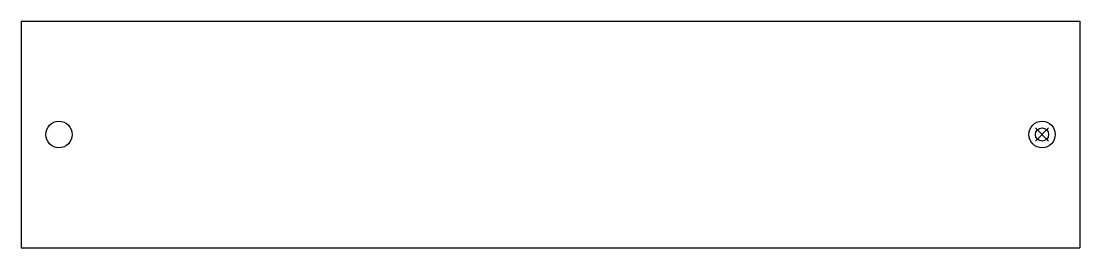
# Model space of a CAD drawing. Extents: x -1271 to -991, y 407 to 467.
import ezdxf

# ---------------------------------------------------------------- set-up
doc = ezdxf.new("R2010")
doc.units = 0
doc.header["$MEASUREMENT"] = 0
doc.layers.get('0').update_dxf_attribs({"linetype": 'CONTINUOUS'})
doc.layers.add('$PARTREF_BOM', color=7, linetype='CONTINUOUS')
doc.styles.get("Standard").update_dxf_attribs({"font": 'txt.shx', "bigfont": 'chineset.shx'})

# ---------------------------------------------------------------- blocks, each defined once
blk = doc.blocks.new('PARTREF')
at = {"layer": '$PARTREF_BOM', "color": 2}
for p, q in [((-1.75, -1.75), (1.75, 1.75)), ((-1.75, 1.75), (1.75, -1.75))]:
    blk.add_line(p, q, dxfattribs=at)
blk.add_circle((0, 0), 1.75, dxfattribs=at)
at = {"layer": '$PARTREF_BOM', "color": 2, "flags": 1}
for tag, p in [('TAG5', (-16.09, -4.95)), ('TAG10', (-5.65, -5)), ('TAG15', (5.59, -4.74)), ('TAG4', (-16.09, -8.95)), ('TAG9', (-5.65, -9)), ('TAG14', (5.59, -8.74)), ('TAG3', (-16.09, -12.95)), ('TAG8', (-5.65, -13)), ('TAG13', (5.59, -12.74)), ('TAG2', (-16.09, -16.95)), ('TAG7', (-5.65, -17)), ('TAG12', (5.59, -16.74)), ('TAG1', (-16.09, -20.95)), ('TAG6', (-5.65, -21)), ('TAG11', (5.59, -20.74))]:
    blk.add_attdef(tag, p, '', height=2.5, dxfattribs=at)

msp = doc.modelspace()

# ---------------------------------------------------------------- linework, layer by layer
at = {"color": 7, "linetype": 'CONTINUOUS'}
for p, q in [((-1270.86, 466.79), (-990.86, 466.79)), ((-1270.86, 466.79), (-1270.86, 406.79)), ((-990.86, 466.79), (-990.86, 406.79)), ((-1270.86, 406.79), (-990.86, 406.79))]:
    msp.add_line(p, q, dxfattribs=at)
for centre in [(-1260.86, 436.79), (-1000.86, 436.79)]:
    msp.add_circle(centre, 3.5, dxfattribs=at)

# ---------------------------------------------------------------- block references
at = {"color": 7}
msp.add_blockref('PARTREF', (-1000.86, 436.79), dxfattribs=at)

doc.saveas('drawing.dxf')
